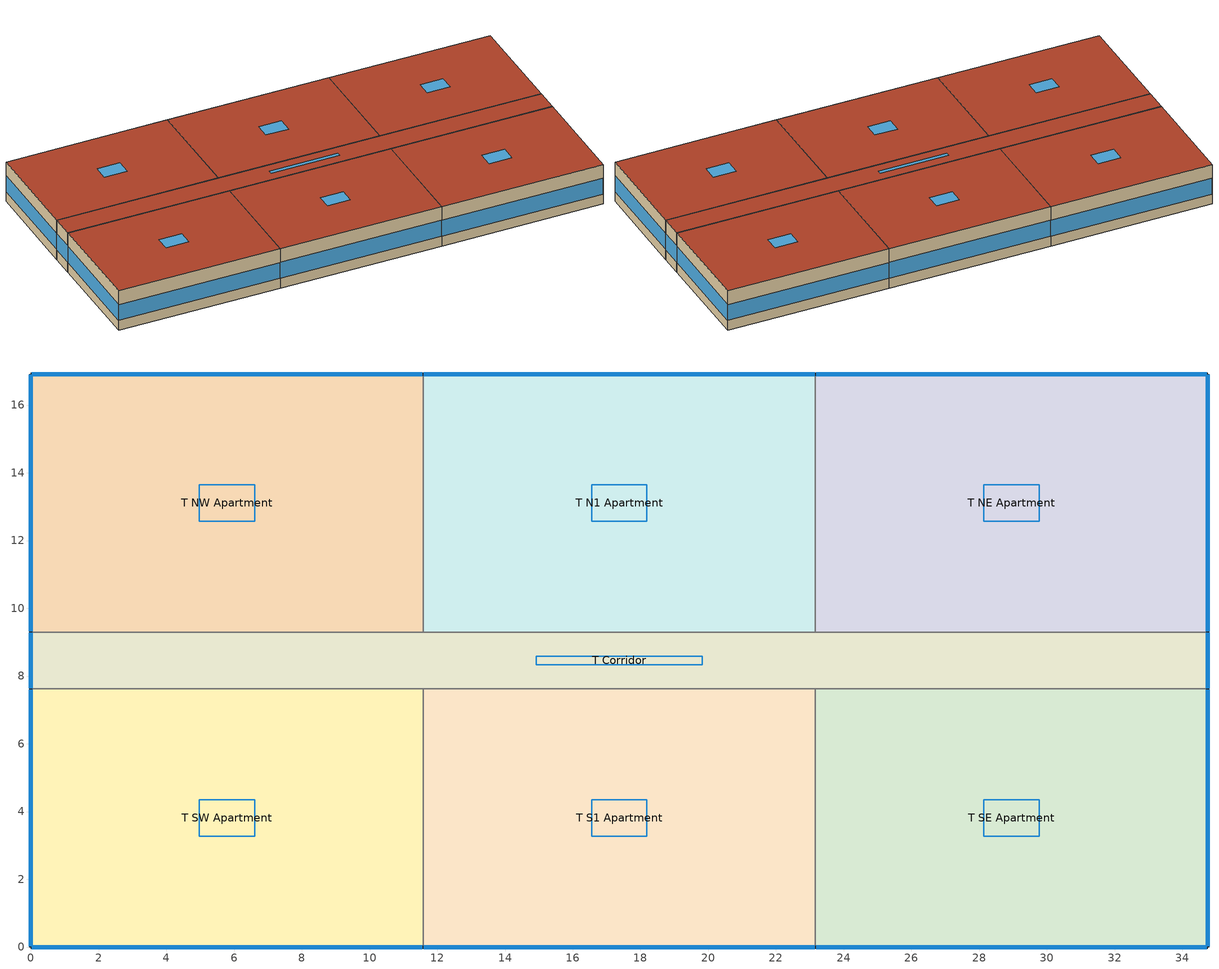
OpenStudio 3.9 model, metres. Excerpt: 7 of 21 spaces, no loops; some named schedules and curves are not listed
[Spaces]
T SW Apartment
 floor adiabatic (BTAP-Int-Wall): 11.58,7.62 11.58,0 0,0 0,7.62 z6.1
 wall outside: 0,7.62 0,0 11.58,0 z6.1:9.14
 wall to T S1 Apartment: 11.58,0 11.58,7.62 z6.1:9.14
 wall to T Corridor: 11.58,7.62 0,7.62 z6.1:9.14
 window (BTAP-Ext-FixedWindow:U=0.220 SHGC=0.500): 0.03,0 11.56,0 z6.86:8.08; 0,7.59 0,0.03 z6.86:8.09
 roof outside: 11.58,0 11.58,7.62 0,7.62 0,0 z9.14
 skylight (BTAP-Ext-Skylights:U=0.190 SHGC=0.600): 6.61,3.27 6.61,4.35 4.97,4.35 4.97,3.27 z9.14
T N1 Apartment
 floor adiabatic (BTAP-Int-Wall): 23.16,16.92 23.16,9.3 11.58,9.3 11.58,16.92 z6.1
 wall outside: 23.16,16.92 11.58,16.92 z6.1:9.14
 wall to T Corridor: 11.58,9.3 23.16,9.3 z6.1:9.14
 wall to T NW Apartment: 11.58,16.92 11.58,9.3 z6.1:9.14
 wall to T NE Apartment: 23.16,9.3 23.16,16.92 z6.1:9.14
 window (BTAP-Ext-FixedWindow:U=0.220 SHGC=0.500): 23.14,16.92 11.61,16.92 z6.86:8.08
 roof outside: 23.16,9.3 23.16,16.92 11.58,16.92 11.58,9.3 z9.14
 skylight (BTAP-Ext-Skylights:U=0.190 SHGC=0.600): 18.19,12.57 18.19,13.64 16.55,13.64 16.55,12.57 z9.14
T Corridor
 floor adiabatic (BTAP-Int-Wall): 34.75,9.3 34.75,7.62 0,7.62 0,9.3 z6.1
 wall outside: 34.75,7.62 34.75,9.3 / 0,9.3 0,7.62 z6.1:9.14
 wall to T SE Apartment: 23.16,7.62 34.75,7.62 z6.1:9.14
 wall to T S1 Apartment: 11.58,7.62 23.16,7.62 z6.1:9.14
 wall to T NW Apartment: 11.58,9.3 0,9.3 z6.1:9.14
 wall to T NE Apartment: 34.75,9.3 23.16,9.3 z6.1:9.14
 window (BTAP-Ext-FixedWindow:U=0.220 SHGC=0.500): 34.75,7.65 34.75,9.27 / 0,9.27 0,7.65 z6.86:8.11
 roof outside: 34.75,7.62 34.75,9.3 0,9.3 0,7.62 z9.14
 skylight (BTAP-Ext-Skylights:U=0.190 SHGC=0.600): 19.83,8.34 19.83,8.58 14.92,8.58 14.92,8.34 z9.14
T NW Apartment
 floor adiabatic (BTAP-Int-Wall): 11.58,16.92 11.58,9.3 0,9.3 0,16.92 z6.1
 wall outside: 11.58,16.92 0,16.92 0,9.3 z6.1:9.14
 window (BTAP-Ext-FixedWindow:U=0.220 SHGC=0.500): 11.56,16.92 0.03,16.92 z6.86:8.08; 0,16.89 0,9.32 z6.86:8.09
 roof outside: 11.58,9.3 11.58,16.92 0,16.92 0,9.3 z9.14
 skylight (BTAP-Ext-Skylights:U=0.190 SHGC=0.600): 6.61,12.57 6.61,13.64 4.97,13.64 4.97,12.57 z9.14
T NE Apartment
 floor adiabatic (BTAP-Int-Wall): 34.75,16.92 34.75,9.3 23.16,9.3 23.16,16.92 z6.1
 wall outside: 34.75,9.3 34.75,16.92 23.16,16.92 z6.1:9.14
 window (BTAP-Ext-FixedWindow:U=0.220 SHGC=0.500): 34.75,9.32 34.75,16.89 z6.86:8.09; 34.72,16.92 23.19,16.92 z6.86:8.08
 roof outside: 34.75,9.3 34.75,16.92 23.16,16.92 23.16,9.3 z9.14
 skylight (BTAP-Ext-Skylights:U=0.190 SHGC=0.600): 29.77,12.57 29.77,13.64 28.14,13.64 28.14,12.57 z9.14
T S1 Apartment
 floor adiabatic (BTAP-Int-Wall): 23.16,7.62 23.16,0 11.58,0 11.58,7.62 z6.1
 wall outside: 11.58,0 23.16,0 z6.1:9.14
 wall to T SE Apartment: 23.16,0 23.16,7.62 z6.1:9.14
 window (BTAP-Ext-FixedWindow:U=0.220 SHGC=0.500): 11.61,0 23.14,0 z6.86:8.08
 roof outside: 23.16,0 23.16,7.62 11.58,7.62 11.58,0 z9.14
 skylight (BTAP-Ext-Skylights:U=0.190 SHGC=0.600): 18.19,3.27 18.19,4.35 16.55,4.35 16.55,3.27 z9.14
T SE Apartment
 floor adiabatic (BTAP-Int-Wall): 34.75,7.62 34.75,0 23.16,0 23.16,7.62 z6.1
 wall outside: 23.16,0 34.75,0 34.75,7.62 z6.1:9.14
 window (BTAP-Ext-FixedWindow:U=0.220 SHGC=0.500): 34.75,0.03 34.75,7.59 z6.86:8.09; 23.19,0 34.72,0 z6.86:8.08
 roof outside: 34.75,0 34.75,7.62 23.16,7.62 23.16,0 z9.14
 skylight (BTAP-Ext-Skylights:U=0.190 SHGC=0.600): 29.77,3.27 29.77,4.35 28.14,4.35 28.14,3.27 z9.14
[Site]
Toronto Intl AP_ON_CAN: Latitude {deg}=43.68; Longitude {deg}=-79.63; Time Zone {hr}=-5; Elevation {m}=173.4; Terrain=City
[Building]
LowriseApartment: North Axis {deg}=45; Default Construction Set=BTAP-Mass at hdd = 3890.0; Standards Number of Stories=3; Standards Number of Above Ground Stories=3; Standards Template=NECB2017; Standards Building Type=LowriseApartment; Standards Number of Living Units=17
[Site:WaterMainsTemperature]
Calculation Method=Correlation; Annual Average Outdoor Air Temperature {C}=9.06667; Maximum Difference In Monthly Average Outdoor Air Temperatures {deltaC}=25.2
[Site:GroundTemperature:BuildingSurface]
19.527, 19.502, 19.536, 19.598, 20.002, 21.64, 22.225, 22.375, 21.449, 20.121, 19.802, 19.633
[ClimateZones]
Climate Zone Institution Name 1=ASHRAE; Climate Zone Document Name 1=ANSI/ASHRAE Standard 169; Climate Zone Document Year 1=2006; Climate Zone Value 1=5A
[SizingPeriod:DesignDay] Barometric Pressure {Pa}=99259; Rain Indicator=No; Snow Indicator=No; Day of Month=21; Daylight Saving Time Indicator=No; Humidity Condition Type=Wetbulb; Dry-Bulb Temperature Range Modifier Type=DefaultMultipliers
Name | Maximum Dry-Bulb Temperature {C} | Daily Dry-Bulb Temperature Range {deltaC} | Wind Speed {m/s} | Wind Direction {deg} | Month | Day Type | Wetbulb or DewPoint at Maximum Dry-Bulb {C} | Solar Model Indicator | ASHRAE Clear Sky Optical Depth for Beam Irradiance | ASHRAE Clear Sky Optical Depth for Diffuse Irradiance | Sky Clearness
Toronto Intl AP Ann Clg .4% Condns DB=>MWB | 31.5 | 9.5 | 6 | 270 | 7 | SummerDesignDay | 22.4 | ASHRAETau | 0.426 | 2.27
Toronto Intl AP Ann Clg .4% Condns WB=>MDB | 29.2 | 9.5 | 6 | 270 | 7 | SummerDesignDay | 23.8 | ASHRAETau | 0.426 | 2.27
Toronto Intl AP Ann Htg 99.6% Condns DB | -18.5 | 0 | 5.3 | 0 | 1 | WinterDesignDay | -18.5 | ASHRAEClearSky |  |  | 0
[Site:GroundTemperature:Shallow]
-2.3, -0.2, 4, 8, 15.4, 19.4, 20.5, 18.5, 13.9, 8.1, 2.5, -1.3
[Site:GroundTemperature:Deep]
3.7, 3.3, 4.4, 5.9, 9.7, 12.5, 14.4, 14.8, 13.7, 11.3, 8.3, 5.6
[Site:GroundTemperature:FCfactorMethod]
January Ground Temperature {C}=10.8; February Ground Temperature {C}=4; March Ground Temperature {C}=-2.5; April Ground Temperature {C}=-2.7; May Ground Temperature {C}=-3.6; June Ground Temperature {C}=0.4; July Ground Temperature {C}=7.7; August Ground Temperature {C}=14.6; September Ground Temperature {C}=19.4; October Ground Temperature {C}=21.6; November Ground Temperature {C}=20.9; December Ground Temperature {C}=18.2
[Material:NoMass] Roughness=Smooth; Thermal Absorptance=0.9; Solar Absorptance=0.7
Name | Thermal Resistance {m2-K/W} | Visible Absorptance
Typical Carpet Pad; Typical Carpet Pad 1 | 0.21648 | 0.8
Typical Insulation 1 | 5.91238 | 0.7
Typical Insulation 2 | 3.32618 | 0.7
Typical Insulation 3 | 6.17282 | 0.7
Typical Carpet Pad 2 | 1.25503 | 0.8
Typical Carpet Pad 3 | 1.69459 | 0.8
Typical Carpet Pad 4 | 4.69593 | 0.8
Typical Insulation 4 | 0.526298 | 0.7
Typical Insulation 5 | 0.526316 | 0.7
[Material]
Name | Roughness | Thickness {m} | Conductivity {W/m-K} | Density {kg/m3} | Specific Heat {J/kg-K} | Thermal Absorptance | Solar Absorptance | Visible Absorptance
G05 25mm wood | MediumSmooth | 0.0254 | 0.15 | 608 | 1630 | 0.9 | 0.5 | 0.5
100mm Normalweight concrete floor 1 | MediumSmooth | 0.1016 | 2.31 | 2322 | 832
G01 13mm gypsum board 1 | Smooth | 0.0127 | 0.16 | 800 | 1090 | 0.9 | 0.7 | 0.5
4 in. Normalweight Concrete Floor 1 | MediumRough | 0.1016 | 2.31 | 2322 | 832 | 0.9 | 0.7 | 0.7
1IN Stucco 1 | Smooth | 0.0253 | 0.6918 | 1858 | 837 | 0.9 | 0.7 | 0.92
8IN CONCRETE HW RefBldg 1 | Rough | 0.2032 | 1.311 | 2240 | 836.8 | 0.9 | 0.7 | 0.7
1/2IN Gypsum 1 | Smooth | 0.0127 | 0.16 | 784.9 | 830 | 0.9 | 0.4 | 0.4
Metal Roof Surface 1; F08 Metal surface 1 | Smooth | 0.0008 | 45.28 | 7824 | 500 | 0.9 | 0.7 | 0.7
6 in. Normalweight Concrete Floor 1; 6 in. Normalweight Concrete Floor 2; 6 in. Normalweight Concrete Floor 3 | MediumRough | 0.1524 | 2.31 | 2322 | 832 | 0.9 | 0.7 | 0.7
[Construction]
BTAP-Int-Partition; BTAP-Int-Door: G05 25mm wood
BTAP-Int-Floor: 100mm Normalweight concrete floor 1, Typical Carpet Pad
BTAP-Int-Wall: G01 13mm gypsum board 1, G01 13mm gypsum board 1
BTAP-Int-Ceiling: Typical Carpet Pad, 100mm Normalweight concrete floor 1
BTAP-Int-Window: SimpleGlazing
BTAP-Ext-Floor-Mass:U-0.162: Typical Insulation 1, 4 in. Normalweight Concrete Floor 1, Typical Carpet Pad 1
BTAP-Ext-Wall-Mass:U-0.278: 1IN Stucco 1, 8IN CONCRETE HW RefBldg 1, Typical Insulation 2, 1/2IN Gypsum 1
BTAP-Ext-Roof-Metal:U-0.162: Metal Roof Surface 1, Typical Insulation 3
BTAP-Grnd-Floor-Mass:U-0.757: 6 in. Normalweight Concrete Floor 1, Typical Carpet Pad 2
BTAP-Grnd-Wall-Mass:U-0.568: 6 in. Normalweight Concrete Floor 2, Typical Carpet Pad 3
BTAP-Grnd-Roof-Mass:U-0.21: 6 in. Normalweight Concrete Floor 3, Typical Carpet Pad 4
BTAP-Ext-FixedWindow:U=0.220 SHGC=0.500: SimpleGlazing:U=0.220 SHGC=0.500
BTAP-Ext-FixedWindow:U=0.220 SHGC=0.600: SimpleGlazing:U=0.220 SHGC=0.600
BTAP-Ext-Door:U-1.9: F08 Metal surface 1, Typical Insulation 4
BTAP-Ext-GlassDoors:U=0.190 SHGC=0.600; BTAP-Ext-Skylights:U=0.190 SHGC=0.600; BTAP-Ext-DaylightDomes:U=0.190 SHGC=0.600; BTAP-Ext-DaylightDiffuser:U=0.190 SHGC=0.600: SimpleGlazing:U=0.190 SHGC=0.600
BTAP-Ext-OverHeadDoor:U-1.9: Typical Insulation 5
[DefaultConstructionSet]
BTAP-Mass at hdd = 3890.0: Default Exterior Surface Constructions=BTAP-Mass at hdd = 3890.0; Default Interior Surface Constructions=Default Surface Constructions 2; Default Ground Contact Surface Constructions=BTAP-Mass at hdd = 3890.0 1; Default Exterior SubSurface Constructions=BTAP-Mass at hdd = 3890.0; Default Interior SubSurface Constructions=Default Sub Surface Constructions 2; Interior Partition Construction=BTAP-Int-Partition
[DefaultSurfaceConstructions]
Name | Floor Construction | Wall Construction | Roof Ceiling Construction
Default Surface Constructions 2 | BTAP-Int-Floor | BTAP-Int-Wall | BTAP-Int-Ceiling
BTAP-Mass at hdd = 3890.0 | BTAP-Ext-Floor-Mass:U-0.162 | BTAP-Ext-Wall-Mass:U-0.278 | BTAP-Ext-Roof-Metal:U-0.162
BTAP-Mass at hdd = 3890.0 1 | BTAP-Grnd-Floor-Mass:U-0.757 | BTAP-Grnd-Wall-Mass:U-0.568 | BTAP-Grnd-Roof-Mass:U-0.21
[DefaultSubSurfaceConstructions]
Name | Fixed Window Construction | Operable Window Construction | Door Construction | Glass Door Construction | Overhead Door Construction | Skylight Construction | Tubular Daylight Dome Construction | Tubular Daylight Diffuser Construction
Default Sub Surface Constructions 2 | BTAP-Int-Window | BTAP-Int-Window | BTAP-Int-Door
BTAP-Mass at hdd = 3890.0 | BTAP-Ext-FixedWindow:U=0.220 SHGC=0.500 | BTAP-Ext-FixedWindow:U=0.220 SHGC=0.600 | BTAP-Ext-Door:U-1.9 | BTAP-Ext-GlassDoors:U=0.190 SHGC=0.600 | BTAP-Ext-OverHeadDoor:U-1.9 | BTAP-Ext-Skylights:U=0.190 SHGC=0.600 | BTAP-Ext-DaylightDomes:U=0.190 SHGC=0.600 | BTAP-Ext-DaylightDiffuser:U=0.190 SHGC=0.600
[WindowMaterial:SimpleGlazingSystem] Visible Transmittance=0.21
Name | U-Factor {W/m2-K} | Solar Heat Gain Coefficient
SimpleGlazing; SimpleGlazing:U=0.220 SHGC=0.600 | 2.2 | 0.6
SimpleGlazing:U=0.220 SHGC=0.500 | 2.2 | 0.5
SimpleGlazing:U=0.190 SHGC=0.600 | 1.9 | 0.6
[Space] Building Story=Building Story 3; Volume {m3}=Autocalculate
Name | Space Type | Thermal Zone
T SE Apartment | Space Function Dwelling units general | DU_BT=Space Function_ST=Dwelling units general_FL=Building Story 3_SCHG 8
T SW Apartment | Space Function Dwelling units general | DU_BT=Space Function_ST=Dwelling units general_FL=Building Story 3_SCHG 10
T N1 Apartment | Space Function Dwelling units general | DU_BT=Space Function_ST=Dwelling units general_FL=Building Story 3_SCHG 11
T Corridor | Space Function Corridor/Transition area other-sch-G | WILD_ST=Corridor/Transition area other-sch-G_FL=Building Story 3_SCH=G
T NW Apartment | Space Function Dwelling units general | DU_BT=Space Function_ST=Dwelling units general_FL=Building Story 3_SCHG 12
T NE Apartment | Space Function Dwelling units general | DU_BT=Space Function_ST=Dwelling units general_FL=Building Story 3_SCHG 9
T S1 Apartment | Space Function Dwelling units general | DU_BT=Space Function_ST=Dwelling units general_FL=Building Story 3_SCHG
[BuildingStory]
Building Story 3: Nominal Z Coordinate {m}=9.14355
[SpaceType] Standards Building Type=Space Function
Name | Default Schedule Set | Design Specification Outdoor Air Object | Standards Space Type
Space Function Corridor/Transition area other-sch-G | Space Function Corridor/Transition area other-sch-G Schedule Set | Space Function Corridor/Transition area other-sch-G Ventilation | Corridor/Transition area other-sch-G
Space Function Dwelling units general | Space Function Dwelling units general Schedule Set | Space Function Dwelling units general Ventilation | Dwelling units general
[DesignSpecification:OutdoorAir] Outdoor Air Method=Sum
Name | Outdoor Air Flow per Floor Area {m3/s-m2} | Outdoor Air Flow per Person {m3/s-person}
Space Function Corridor/Transition area other-sch-G Ventilation | 0.000254
Space Function Dwelling units general Ventilation | 0.0003048 | 0.00235974
[AvailabilityManager:NightCycle] Control Type=CycleOnAny; Thermostat Tolerance {deltaC}=1; Cycling Run Time {s}=3600
Name | Applicability Schedule
Availability Manager Night Cycle 1; Availability Manager Night Cycle 2; Availability Manager Night Cycle 3; Availability Manager Night Cycle 4; Availability Manager Night Cycle 5; Availability Manager Night Cycle 6; Availability Manager Night Cycle 7; Availability Manager Night Cycle 8; Availability Manager Night Cycle 9; Availability Manager Night Cycle 10; Availability Manager Night Cycle 11; Availability Manager Night Cycle 12; Availability Manager Night Cycle 13; Availability Manager Night Cycle 14; Availability Manager Night Cycle 15; Availability Manager Night Cycle 16; Availability Manager Night Cycle 17; Availability Manager Night Cycle 18; Availability Manager Night Cycle 19; Availability Manager Night Cycle 20; Availability Manager Night Cycle 21; Availability Manager Night Cycle 22; Availability Manager Night Cycle 23; Availability Manager Night Cycle 24; Availability Manager Night Cycle 25
Availability Manager Night Cycle 26; Availability Manager Night Cycle 27 | Always On Discrete
[People:Definition] Number of People Calculation Method=People/Area; Fraction Radiant=0.3
Name | People per Space Floor Area {person/m2}
Space Function Corridor/Transition area other-sch-G People Definition | 0.0100036
Space Function Dwelling units general People Definition | 0.0400145
[People] Work Efficiency Schedule=Work Efficiency Schedule; Clothing Insulation Schedule=Clothing Schedule; Air Velocity Schedule=Air Velocity Schedule; Multiplier=0.85
Name | People Definition | Space or SpaceType
Space Function Corridor/Transition area other-sch-G People | Space Function Corridor/Transition area other-sch-G People Definition | Space Function Corridor/Transition area other-sch-G
Space Function Dwelling units general People | Space Function Dwelling units general People Definition | Space Function Dwelling units general
[Lights:Definition] Design Level Calculation Method=Watts/Area; Fraction Radiant=0.2; Fraction Visible=0.6
Name | Watts per Space Floor Area {W/m2}
Space Function Corridor/Transition area other-sch-G Lights Definition - LED lighting | 5.68
Space Function Dwelling units general Lights Definition - LED lighting | 4
[Lights] Fraction Replaceable=1
Name | Lights Definition | Space or SpaceType
Space Function Corridor/Transition area other-sch-G Lights | Space Function Corridor/Transition area other-sch-G Lights Definition - LED lighting | Space Function Corridor/Transition area other-sch-G
Space Function Dwelling units general Lights | Space Function Dwelling units general Lights Definition - LED lighting | Space Function Dwelling units general
[DefaultScheduleSet] Number of People Schedule=NECB-G-Occupancy; People Activity Level Schedule=NECB-Activity; Lighting Schedule=NECB-G-Lighting; Electric Equipment Schedule=NECB-G-Electric-Equipment
Space Function Corridor/Transition area other-sch-G Schedule Set; Space Function Dwelling units general Schedule Set
[ThermostatSetpoint:DualSetpoint] Heating Setpoint Temperature Schedule=NECB-G-Thermostat Setpoint-Heating; Cooling Setpoint Temperature Schedule=NECB-G-Thermostat Setpoint-Cooling
Space Function Dwelling units general Thermostat 40; Space Function Dwelling units general Thermostat 41; Space Function Dwelling units general Thermostat 42; Space Function Dwelling units general Thermostat 45; Space Function Dwelling units general Thermostat 48; Space Function Dwelling units general Thermostat 51; Space Function Corridor/Transition area other-sch-G Thermostat 8
[ElectricEquipment:Definition]
Space Function Dwelling units general Elec Equip Definition: Design Level Calculation Method=Watts/Area; Watts per Space Floor Area {W/m2}=5.00182; Fraction Radiant=0.5
[ElectricEquipment]
Space Function Dwelling units general Elec Equip: Electric Equipment Definition=Space Function Dwelling units general Elec Equip Definition; Space or SpaceType=Space Function Dwelling units general; Multiplier=0.5
[SpaceInfiltration:DesignFlowRate] Schedule=Always On Discrete; Design Flow Rate Calculation Method=Flow/ExteriorArea; Flow per Exterior Surface Area {m3/s-m2}=0.000125; Constant Term Coefficient=0; Temperature Term Coefficient=0; Velocity Term Coefficient=0.224; Velocity Squared Term Coefficient=0
Name | Space or SpaceType
T Corridor Infiltration | T Corridor
T N1 Apartment Infiltration | T N1 Apartment
T NE Apartment Infiltration | T NE Apartment
T NW Apartment Infiltration | T NW Apartment
T S1 Apartment Infiltration | T S1 Apartment
T SE Apartment Infiltration | T SE Apartment
T SW Apartment Infiltration | T SW Apartment
[ThermalZone] Use Ideal Air Loads=No
Name | Thermostat
DU_BT=Space Function_ST=Dwelling units general_FL=Building Story 3_SCHG | Space Function Dwelling units general Thermostat 40
DU_BT=Space Function_ST=Dwelling units general_FL=Building Story 3_SCHG 8 | Space Function Dwelling units general Thermostat 41
DU_BT=Space Function_ST=Dwelling units general_FL=Building Story 3_SCHG 9 | Space Function Dwelling units general Thermostat 42
DU_BT=Space Function_ST=Dwelling units general_FL=Building Story 3_SCHG 10 | Space Function Dwelling units general Thermostat 45
DU_BT=Space Function_ST=Dwelling units general_FL=Building Story 3_SCHG 11 | Space Function Dwelling units general Thermostat 48
DU_BT=Space Function_ST=Dwelling units general_FL=Building Story 3_SCHG 12 | Space Function Dwelling units general Thermostat 51
WILD_ST=Corridor/Transition area other-sch-G_FL=Building Story 3_SCH=G | Space Function Corridor/Transition area other-sch-G Thermostat 8
[Foundation:Kiva]
Bldg Kiva Foundation: Wall Height Above Grade {m}=0; Wall Depth Below Slab {m}=0
[Foundation:Kiva:Settings]

[Coil:Heating:DX:VariableSpeed:SpeedData] Reference Unit Gross Rated Heating Capacity {W}=9124.85; Reference Unit Rated Air Flow Rate {m3/s}=0.653; Rated Supply Air Fan Power Per Volume Flow Rate 2017 {W/(m3/s)}=773.3; Rated Supply Air Fan Power Per Volume Flow Rate 2023 {W/(m3/s)}=934.4; Heating Capacity Function of Temperature Curve=Mitsubishi Hyper Heating VRF Outdoor Unit HCAPFT curve; Total  Heating Capacity Function of Air Flow Fraction Curve=Mitsubishi Hyper Heating VRF Outdoor Unit HCAPFFF curve; Energy Input Ratio Function of Temperature Curve=Mitsubishi Hyper Heating VRF Outdoor Unit HEIRFT curve; Energy Input Ratio Function of Air Flow Fraction Curve=Mitsubishi Hyper Heating VRF Outdoor Unit HEIRFFF curve
Name | Reference Unit Gross Rated Heating COP
Coil Heating DX Variable Speed Speed Data 1 | 4.30104
Coil Heating DX Variable Speed Speed Data 2 | 4.52827
[Coil:Cooling:DX:VariableSpeed:SpeedData] Reference Unit Gross Rated Total Cooling Capacity {W}=8914.19; Reference Unit Gross Rated Sensible Heat Ratio=0.79; Reference Unit Rated Air Flow Rate {m3/s}=0.944; Rated Evaporator Fan Power Per Volume Flow Rate 2017 {W/(m3/s)}=773.3; Rated Evaporator Fan Power Per Volume Flow Rate 2023 {W/(m3/s)}=934.4; Total Cooling Capacity Function of Temperature Curve=Mitsubishi Hyper Heating VRF Outdoor Unit CCAPFT curve; Total Cooling Capacity Function of Air Flow Fraction Curve=Mitsubishi Hyper Heating VRF Outdoor Unit CCAPFFF curve; Energy Input Ratio Function of Temperature Curve=Mitsubishi Hyper Heating VRF Outdoor Unit CEIRFT curve; Energy Input Ratio Function of Air Flow Fraction Curve=Mitsubishi Hyper Heating VRF Outdoor Unit CEIRFFF curve
Name | Reference Unit Gross Rated Cooling COP {W/W}
Coil Cooling DX Variable Speed Speed Data 1 | 3.76
Coil Cooling DX Variable Speed Speed Data 2 | 3.66
[HeatExchanger:AirToAir:SensibleAndLatent] Availability Schedule=Always On Discrete; Nominal Supply Air Flow Rate {m3/s}=autosize; Sensible Effectiveness at 100% Heating Air Flow=0.755; Latent Effectiveness at 100% Heating Air Flow=0.564; Sensible Effectiveness at 100% Cooling Air Flow=0.755; Latent Effectiveness at 100% Cooling Air Flow=0.564; Supply Air Outlet Temperature Control=Yes; Heat Exchanger Type=Plate; Frost Control Type=ExhaustOnly; Threshold Temperature {C}=-23.3; Initial Defrost Time Fraction=0.167; Rate of Defrost Time Fraction Increase {1/K}=1.44; Economizer Lockout=Yes
Name | Nominal Electric Power {W} | Sensible Effectiveness of Heating Air Flow Curve | Latent Effectiveness of Heating Air Flow Curve | Sensible Effectiveness of Cooling Air Flow Curve | Latent Effectiveness of Cooling Air Flow Curve
sys_1|mixed|shr>none|sc>ccashp|sh>ccashp|ssf>vv|zh>b-e|zc>none|srf>vv| ERV | 488.868 | sys_1|mixed|shr>none|sc>ccashp|sh>ccashp|ssf>vv|zh>b-e|zc>none|srf>vv| ERV_SensHeatEff | sys_1|mixed|shr>none|sc>ccashp|sh>ccashp|ssf>vv|zh>b-e|zc>none|srf>vv| ERV_LatHeatEff | sys_1|mixed|shr>none|sc>ccashp|sh>ccashp|ssf>vv|zh>b-e|zc>none|srf>vv| ERV_SensCoolEff | sys_1|mixed|shr>none|sc>ccashp|sh>ccashp|ssf>vv|zh>b-e|zc>none|srf>vv| ERV_LatCoolEff
sys_4|mixed|shr>none|sc>ccashp|sh>ccashp|ssf>cv|zh>b-e|zc>none|srf>none| ERV | 81.8443 | sys_4|mixed|shr>none|sc>ccashp|sh>ccashp|ssf>cv|zh>b-e|zc>none|srf>none| ERV_SensHeatEff | sys_4|mixed|shr>none|sc>ccashp|sh>ccashp|ssf>cv|zh>b-e|zc>none|srf>none| ERV_LatHeatEff | sys_4|mixed|shr>none|sc>ccashp|sh>ccashp|ssf>cv|zh>b-e|zc>none|srf>none| ERV_SensCoolEff | sys_4|mixed|shr>none|sc>ccashp|sh>ccashp|ssf>cv|zh>b-e|zc>none|srf>none| ERV_LatCoolEff
